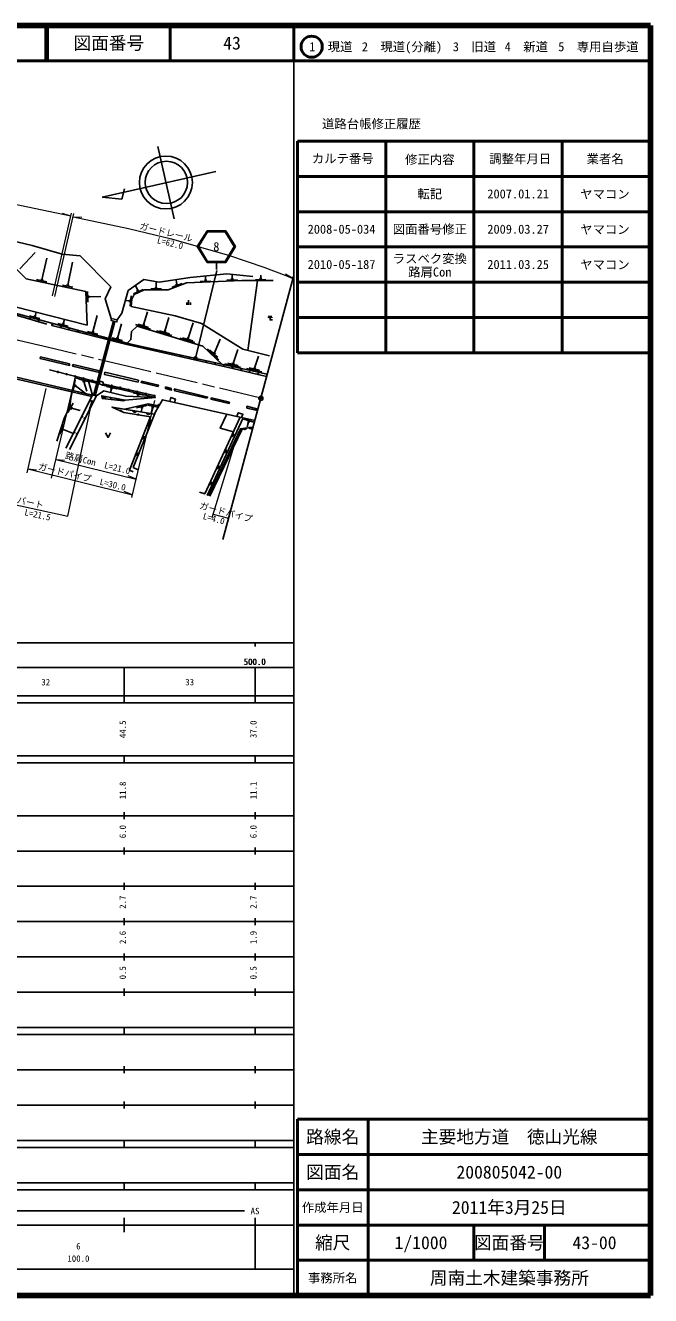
# Model space of a CAD drawing. Units: millimetres at full size, sheet at 1:1000; details may follow other scales. Extents: x 40000 to 680000, y 20000 to 380000.
# Drawn here: x 502996 to 680000, y 20000 to 380000 of the extents above; entities that cross this region are included whole.
import ezdxf
from ezdxf.enums import TextEntityAlignment as Align

# ---------------------------------------------------------------- set-up
doc = ezdxf.new("R2010")
doc.units = ezdxf.units.MM
doc.header["$LTSCALE"] = 1000
doc.header["$PDMODE"] = 32
doc.header["$PDSIZE"] = 500
doc.linetypes.add('CHAIN', pattern=[18.5, 12, -1.5, 3.5, -1.5])
for name, color, linetype, lineweight in [('M-BGD', 7, 'Continuous', 25), ('M-BMK', 2, 'CHAIN', 13), ('M-BMK-OTRS', 5, 'Continuous', 25), ('M-BMK-SRVR', 3, 'Continuous', 25), ('M-STR-HTXT', 7, 'Continuous', 13), ('M-STR-STRC', 7, 'Continuous', 25), ('M-TTL', 2, 'Continuous', 140), ('M-TTL-BAND', 7, 'Continuous', 25), ('M-TTL-FRAM', 2, 'Continuous', 50), ('M-TTL-LINE', 7, 'Continuous', 50)]:
    doc.layers.add(name, color=color, linetype=linetype, lineweight=lineweight)
doc.layers.add('M-OTRS', color=6, linetype='Continuous')
doc.layers.add('M-TTL-TXT', color=7, linetype='Continuous')
doc.styles.add('ＭＳ ゴシック', font='')
doc.styles.get('ＭＳ ゴシック').set_extended_font_data('MS Gothic')

msp = doc.modelspace()

# ---------------------------------------------------------------- hatches: boundary and pattern name
at = {"layer": 'M-BGD'}
for points in [[(521107, 273468, 0.4608), (521407, 273543, 0.4608), (521286, 273828)], [(524995, 274945, 0.82183), (525970, 274766)], [(527382, 273985, 0.4608), (527208, 274241, 0.4608), (526982, 274030)], [(528777, 274251, 0.82183), (529752, 274072)], [(522199, 273255, 0.4608), (521899, 273181, 0.4608), (522019, 272896)], [(530221, 270576, 0.4608), (530136, 270873, 0.4608), (529856, 270743)], [(533418, 270836, 0.82183), (534395, 270674)], [(537302, 270192, 0.82183), (538279, 270030)], [(541052, 272608, 0.82183), (540561, 271748)], [(518874, 268994, 0.4608), (519174, 269069, 0.4608), (519054, 269354)], [(519957, 268786, 0.4608), (519657, 268712, 0.4608), (519777, 268427)], [(535098, 269577, 0.4608), (534938, 269842, 0.4608), (534702, 269643)], [(537754, 267467, 0.4608), (538046, 267569, 0.4608), (537900, 267841)], [(538895, 268111, 0.82183), (538526, 267191)], [(516642, 264520, 0.4608), (516942, 264595, 0.4608), (516821, 264880)], [(517716, 264316, 0.4608), (517415, 264242, 0.4608), (517535, 263957)], [(535933, 262811, 0.4608), (536225, 262912, 0.4608), (536079, 263185)], [(537034, 263470, 0.82183), (536665, 262550)], [(561317, 263498, 0.82183), (561733, 264397)], [(564571, 265792, 0.82183), (565554, 265917)], [(566323, 266014, 0.82183), (567306, 266139)], [(559221, 258958, 0.82183), (559637, 259858)], [(534111, 258155, 0.4608), (534403, 258256, 0.4608), (534257, 258529)], [(535172, 258829, 0.82183), (534804, 257910)], [(557125, 254419, 0.82183), (557540, 255318)], [(555029, 249879, 0.82183), (555444, 250779)]]:
    msp.add_hatch(color=256, dxfattribs=at).paths.add_polyline_path(points)
at = {"layer": 'M-STR-STRC'}
msp.add_hatch(color=256, dxfattribs=at).paths.add_polyline_path([(551472, 285917, 0.41421), (550920, 286040, 0.41421), (550797, 285488, 1)])

# ---------------------------------------------------------------- linework, layer by layer
at = {"layer": 'M-BGD'}
for p, q in [((501397, 311037), (505758, 315617)), ((507678, 307925), (509038, 314023)), ((515014, 306368), (516362, 312927)), ((506148, 307943), (509083, 307320)), ((507335, 307998), (508020, 307853)), ((513485, 306386), (516419, 305764)), ((514672, 306441), (515357, 306296)), ((534805, 304821), (534131, 306262)), ((539987, 305620), (540018, 307335)), ((544544, 305770), (547352, 306825)), ((545515, 306455), (546170, 306701)), ((545843, 306578), (545659, 307934)), ((552518, 307429), (555515, 307556)), ((553654, 307777), (554354, 307807)), ((554004, 307792), (553953, 308998)), ((560059, 307749), (563056, 307876)), ((561195, 308098), (561894, 308127)), ((561545, 308112), (561487, 309466)), ((568696, 307661), (565974, 287894)), ((568111, 307927), (571111, 307927)), ((569261, 308227), (569961, 308227)), ((569611, 308227), (569611, 309212)), ((520542, 304594), (520664, 301596)), ((520889, 303457), (520917, 302758)), ((520903, 303107), (524373, 303186)), ((532676, 300392), (532899, 303384)), ((533564, 303926), (536295, 305170)), ((534487, 304676), (535124, 304966)), ((538489, 305313), (541489, 305327)), ((539637, 305618), (540337, 305622)), ((532488, 301910), (531314, 301998)), ((532462, 301561), (532514, 302259)), ((548665, 300769), (548665, 301466)), ((549198, 300769), (549198, 302097)), ((549732, 300769), (549732, 301466)), ((504185, 297721), (507079, 296927)), ((505374, 297706), (506049, 297521)), ((505711, 297613), (506016, 298727)), ((512202, 295523), (515095, 294730)), ((513390, 295508), (514065, 295323)), ((513728, 295416), (514078, 296682)), ((522105, 293162), (523346, 297798)), ((527917, 296230), (522317, 275117)), ((522753, 275057), (528356, 296119)), ((529070, 291336), (530236, 295390)), ((534142, 295220), (538447, 293911)), ((534946, 295289), (537817, 294416)), ((536134, 295241), (536804, 295038)), ((536469, 295139), (537547, 298798)), ((542472, 293313), (543564, 297185)), ((549027, 291320), (550450, 295690)), ((572150, 297650), (571712, 297161)), ((572428, 297650), (572866, 297161)), ((520578, 293252), (523480, 292491)), ((521767, 293250), (522444, 293073)), ((540145, 293394), (544451, 292085)), ((540950, 293463), (543820, 292590)), ((542138, 293415), (542807, 293212)), ((527543, 291426), (530445, 290665)), ((528731, 291425), (529409, 291247)), ((546700, 291401), (551005, 290091)), ((547505, 291469), (550375, 290596)), ((548692, 291422), (549362, 291218)), ((554501, 288306), (557781, 285225)), ((555253, 288011), (557440, 285958)), ((556552, 287203), (558095, 291053)), ((561815, 284220), (563135, 288174)), ((556297, 287443), (556807, 286963)), ((567898, 282878), (569013, 286276)), ((488328, 282582), (521763, 274784)), ((488520, 283173), (521954, 275167)), ((523966, 278786), (509793, 282374)), ((559488, 284119), (563882, 283150)), ((560285, 284250), (563215, 283604)), ((561473, 284296), (562156, 284145)), ((565571, 282777), (569965, 281808)), ((566368, 282908), (569298, 282262)), ((567556, 282954), (568239, 282803)), ((517112, 279454), (516491, 276519)), ((517168, 278267), (517023, 277582)), ((517095, 277925), (520016, 275631)), ((521061, 278960), (518151, 279689)), ((519873, 278948), (519194, 279118)), ((519533, 279033), (520340, 276296)), ((520893, 279174), (521954, 275167)), ((524950, 278458), (539788, 274977)), ((528877, 276975), (525956, 277658)), ((521286, 273828), (521107, 273468)), ((525970, 274766), (524995, 274945)), ((526982, 274030), (527382, 273985)), ((527689, 276944), (527007, 277104)), ((527348, 277024), (527090, 275924)), ((529752, 274072), (528777, 274251)), ((536421, 275209), (533500, 275893)), ((535233, 275179), (534551, 275339)), ((534892, 275259), (534776, 274761)), ((516477, 272938), (515031, 270309)), ((516185, 271786), (515848, 271172)), ((516017, 271479), (518468, 270836)), ((522019, 272896), (522199, 273255)), ((529856, 270743), (530221, 270576)), ((534395, 270674), (533418, 270836)), ((537406, 272265), (534479, 271605)), ((536350, 271719), (535667, 271565)), ((536008, 271642), (535743, 270451)), ((538279, 270030), (537302, 270192)), ((540535, 271756), (537599, 272372)), ((539006, 271771), (538642, 269970)), ((539348, 271699), (538663, 271842)), ((540561, 271748), (541052, 272608)), ((513647, 267047), (512747, 264185)), ((519054, 269354), (518874, 268994)), ((519777, 268427), (519957, 268786)), ((534702, 269643), (535098, 269577)), ((537900, 267841), (537754, 267467)), ((538526, 267191), (538895, 268111)), ((564605, 268761), (554478, 246760)), ((567713, 267575), (564816, 268355)), ((566186, 267675), (565796, 266227)), ((566524, 267584), (565848, 267766)), ((513588, 265860), (513378, 265192)), ((513483, 265526), (516304, 264476)), ((516821, 264880), (516642, 264520)), ((517535, 263957), (517716, 264316)), ((536079, 263185), (535933, 262811)), ((536665, 262550), (537034, 263470)), ((555237, 246543), (564488, 265781)), ((561733, 264397), (561317, 263498)), ((565554, 265917), (564571, 265792)), ((567306, 266139), (566323, 266014)), ((559637, 259858), (559221, 258958)), ((534257, 258529), (534111, 258155)), ((534804, 257910), (535172, 258829)), ((557540, 255318), (557125, 254419)), ((555444, 250779), (555029, 249879))]:
    msp.add_line(p, q, dxfattribs=at)
for points in [[(429245, 339488), (443170, 323689), (450927, 315380), (456201, 310816), (460765, 308093), (467452, 306529), (471922, 320581), (478581, 318700), (488593, 313297), (494622, 312752), (499940, 311518), (503227, 308147), (520136, 304558), (520522, 295048)], [(492517, 320583), (504898, 317573), (513375, 315209), (518450, 314725), (527139, 305914), (525580, 302534), (527252, 296964), (529017, 296598), (530322, 298474), (532119, 304856), (536535, 307942), (540867, 307187), (549657, 308557), (559998, 309618), (567376, 308864)], [(459289, 306112), (476265, 302614), (492321, 299636), (500127, 297930), (509012, 295318)], [(520522, 295048), (484378, 304215), (474747, 306254), (474618, 309530), (473895, 305016), (481018, 303030), (491728, 300709), (518366, 293406), (532416, 289723), (571468, 281107)], [(572132, 286362), (564508, 288259), (552807, 295516), (545435, 297682), (532937, 300314), (533095, 302438), (533793, 303738), (536648, 305038), (543437, 305070), (548562, 306995), (564250, 307661), (573143, 307661)], [(527348, 296944), (527231, 296402), (528890, 295985), (529017, 296598)], [(572289, 297695), (572289, 296520), (572967, 296520)], [(510476, 294971), (531330, 289671), (561768, 282760), (571299, 280475)], [(531766, 289894), (532849, 290937), (532997, 293222), (534637, 294736), (553198, 289090), (558701, 283924)], [(523882, 278425), (517085, 280128), (515857, 274334), (515591, 271674), (514042, 268858), (511924, 262124)], [(524908, 278074), (539814, 274586), (531277, 273792)], [(514465, 260157), (521954, 275167), (523080, 275012), (515474, 259847)], [(539814, 274586), (531388, 274878), (525149, 276396), (523080, 275012)], [(534946, 254033), (533530, 254735), (539863, 270523), (541796, 273912), (567958, 268004)], [(543868, 273444), (544184, 274550), (545441, 274104), (545222, 273138)], [(539579, 269815), (527517, 271814), (530878, 270274), (538368, 269037), (532454, 253918), (533538, 253496)], [(540807, 272178), (537717, 272703), (531122, 271217)], [(562815, 269166), (563232, 270239), (564569, 269793), (564191, 268855)], [(568826, 271244), (565710, 272057), (565695, 271525), (568725, 270865)], [(563829, 268937), (553793, 247202), (552292, 247745)], [(560048, 269790), (558149, 265840), (561931, 264827)], [(525690, 264504), (526406, 263209), (527122, 264504)], [(554917, 246699), (563884, 265704), (567464, 266160)]]:
    msp.add_lwpolyline(points, dxfattribs=at)
for points in [[(507238, 286051), (507150, 285610), (515482, 283644), (515482, 284041)], [(523996, 282074), (523974, 281610), (516348, 283444), (516503, 283863)], [(525459, 281697), (525415, 281056), (534900, 278890), (534967, 279442)], [(524049, 279146), (523882, 278425), (524908, 278074), (524992, 278841)], [(535878, 279159), (535776, 278749), (540526, 277623), (540679, 278033)], [(542680, 277519), (542629, 277110), (544357, 276636), (544306, 277084)], [(531277, 273792), (530790, 273601), (524771, 274279), (524608, 275016)], [(545089, 277019), (545255, 276469), (554375, 274305), (554631, 274650)], [(555640, 274458), (555511, 274095), (560719, 272852), (560732, 273215)]]:
    msp.add_lwpolyline(points, close=True, dxfattribs=at)
for centre in [(504257, 296872), (506656, 296167), (510541, 295110), (512964, 294494), (515387, 293878), (517810, 293262), (520233, 292646), (522656, 292031), (525079, 291415), (527502, 290799), (529925, 290183), (532354, 289593), (534792, 289039), (537230, 288485), (539668, 287932), (542106, 287378), (544544, 286825), (546981, 286271), (549419, 285718), (551857, 285164), (554295, 284611), (512217, 281760), (514640, 281147), (556733, 284057), (559171, 283503), (561609, 282950), (564041, 282369), (566472, 281786), (568903, 281204), (517064, 280533), (519487, 279919), (521911, 279306), (527384, 277887), (529818, 277316), (532252, 276745), (534686, 276174), (537120, 275603), (539554, 275032)]:
    msp.add_circle(centre, 150, dxfattribs=at)
for centre, radius, start, end in [((521225, 273634), 203, 234.52062, 72.44401), ((525500, 274952), 505, 180.77097, 338.42916), ((527185, 274039), 203, 344.60897, 182.53235), ((529282, 274258), 505, 180.77097, 338.42916), ((522080, 273090), 203, 54.40276, 252.32614), ((530052, 270688), 203, 326.42599, 164.34938), ((533923, 270852), 505, 181.75884, 339.41703), ((537807, 270208), 505, 181.75884, 339.41703), ((540892, 272129), 505, 71.46144, 229.11963), ((518992, 269160), 203, 234.52062, 72.44401), ((519839, 268621), 203, 54.40276, 252.32614), ((534905, 269641), 203, 341.65839, 179.58178), ((537857, 267643), 203, 239.67355, 77.59694), ((538801, 267614), 505, 79.31576, 236.97395), ((516760, 264686), 203, 234.52062, 72.44401), ((517597, 264151), 203, 54.40276, 252.32614), ((536035, 262986), 203, 239.67355, 77.59694), ((536940, 262974), 505, 79.31576, 236.97395), ((561436, 263988), 505, 256.38623, 54.04442), ((565050, 265951), 505, 198.41681, 356.075), ((566802, 266174), 505, 198.41681, 356.075), ((559340, 259449), 505, 256.38623, 54.04442), ((534214, 258330), 203, 239.67355, 77.59694), ((535079, 258333), 505, 79.31576, 236.97395), ((557244, 254909), 505, 256.38623, 54.04442), ((555148, 250370), 505, 256.38623, 54.04442)]:
    msp.add_arc(centre, radius, start, end, dxfattribs=at)
at = {"layer": 'M-BMK'}
msp.add_lwpolyline([(569656, 274342), (535390, 282574), (511137, 288317), (472281, 297503), (437029, 304392), (429799, 305090), (411401, 305509), (402450, 305190), (389042, 303710), (380470, 302371), (365292, 299007), (352860, 295324), (345818, 292713), (329334, 285180), (309110, 273260), (301299, 267578), (294325, 261763), (285875, 254066)], dxfattribs=at)
at = {"layer": 'M-BMK-OTRS'}
msp.add_line((558928, 234295), (578893, 308821), dxfattribs=at)
at = {"layer": 'M-BMK-SRVR'}
for p, q in [((545075, 325187), (540465, 345675)), ((556916, 338614), (524692, 331363)), ((524692, 331363), (530329, 330780)), ((530329, 330780), (531054, 333692))]:
    msp.add_line(p, q, dxfattribs=at)
for centre, radius in [((542760, 335472), 7500), ((542916, 335498), 6000), ((569656, 274342), 600)]:
    msp.add_circle(centre, radius, dxfattribs=at)
at = {"layer": 'M-OTRS'}
msp.add_point((569656, 274342), dxfattribs=at)
at = {"layer": 'M-STR-HTXT'}
for p, q in [((510639, 303308), (516042, 326811)), ((511336, 303147), (516739, 326651)), ((515832, 325894), (513523, 326728)), ((516540, 325786), (518989, 325618)), ((578753, 308299), (576620, 309514)), ((510355, 251718), (516860, 279185)), ((508766, 277054), (503421, 253175)), ((521874, 273677), (521043, 271367)), ((533085, 246177), (539590, 273644)), ((555897, 240572), (562899, 263278)), ((511605, 256993), (534317, 251381)), ((511605, 256993), (514047, 256742)), ((503672, 254296), (533276, 246981)), ((503672, 254296), (506114, 254045)), ((534317, 251381), (532039, 252296)), ((533276, 246981), (530997, 247896)), ((556174, 241470), (560537, 240301))]:
    msp.add_line(p, q, dxfattribs=at)
for points in [[(515831, 325894), (491441, 331009), (477757, 333721), (465634, 336375)], [(516540, 325786), (532227, 322474), (544330, 319466), (560785, 314740), (570477, 311515), (576774, 309085), (578753, 308299)], [(482912, 247875), (515048, 240946), (521874, 273677)]]:
    msp.add_lwpolyline(points, dxfattribs=at)
at = {"layer": 'M-STR-STRC'}
for p, q in [((554421, 321802), (551657, 317302)), ((554589, 321502), (552009, 317302)), ((554421, 321802), (559693, 321802)), ((554589, 321502), (559525, 321502)), ((562105, 317302), (559525, 321502)), ((562457, 317302), (559693, 321802)), ((551657, 317302), (554421, 312802)), ((552009, 317302), (554589, 313102)), ((559525, 313102), (562105, 317302)), ((559693, 312802), (562457, 317302)), ((551134, 285703), (557227, 310500)), ((554421, 312802), (559693, 312802)), ((554589, 313102), (559525, 313102)), ((557057, 312802), (557057, 310802))]:
    msp.add_line(p, q, dxfattribs=at)
msp.add_circle((551134, 285703), 400, dxfattribs=at)
at = {"layer": 'M-TTL'}
for p, q in [((680000, 380000), (40000, 380000)), ((680000, 20000), (680000, 380000)), ((40000, 20000), (680000, 20000))]:
    msp.add_line(p, q, dxfattribs=at)
at = {"layer": 'M-TTL-BAND'}
for p, q in [((579000, 20000), (579000, 370000)), ((40000, 205000), (579000, 205000)), ((568000, 205000), (568000, 204000)), ((68000, 198000), (579000, 198000)), ((531000, 188000), (531000, 198000)), ((568000, 188000), (568000, 198000)), ((40000, 190000), (579000, 190000)), ((40000, 188000), (579000, 188000)), ((40000, 173000), (579000, 173000)), ((531000, 171000), (531000, 173000)), ((568000, 171000), (568000, 173000)), ((40000, 171000), (579000, 171000)), ((40000, 156000), (579000, 156000)), ((531000, 155000), (531000, 157000)), ((568000, 155000), (568000, 157000)), ((46000, 146000), (579000, 146000)), ((531000, 145000), (531000, 147000)), ((568000, 145000), (568000, 147000)), ((531000, 135000), (531000, 137000)), ((568000, 135000), (568000, 137000)), ((52000, 136000), (579000, 136000)), ((46000, 126000), (579000, 126000)), ((531000, 125000), (531000, 127000)), ((568000, 125000), (568000, 127000)), ((52000, 116000), (579000, 116000)), ((531000, 115000), (531000, 117000)), ((568000, 115000), (568000, 117000)), ((46000, 106000), (579000, 106000)), ((531000, 105000), (531000, 107000)), ((568000, 105000), (568000, 107000)), ((40000, 96000), (579000, 96000)), ((40000, 94000), (579000, 94000)), ((531000, 94000), (531000, 96000)), ((568000, 94000), (568000, 96000)), ((49000, 84000), (579000, 84000)), ((531000, 83000), (531000, 85000)), ((568000, 83000), (568000, 85000)), ((40000, 74000), (579000, 74000)), ((531000, 73000), (531000, 75000)), ((568000, 73000), (568000, 75000)), ((40000, 64000), (579000, 64000)), ((40000, 62000), (579000, 62000)), ((531000, 62000), (531000, 64000)), ((568000, 62000), (568000, 64000)), ((40000, 52000), (579000, 52000)), ((531000, 50000), (531000, 52000)), ((568000, 50000), (568000, 52000)), ((40000, 50000), (579000, 50000)), ((71000, 44000), (565000, 44000)), ((40000, 40000), (579000, 40000)), ((531000, 38000), (531000, 42000)), ((568000, 27500), (568000, 42000)), ((68000, 27500), (579000, 27500))]:
    msp.add_line(p, q, dxfattribs=at)
at = {"layer": 'M-TTL-FRAM'}
for p, q in [((580000, 347197), (580000, 287197)), ((580000, 347197), (680000, 347197)), ((580000, 287197), (680000, 287197)), ((680000, 70000), (580000, 70000)), ((580000, 70000), (580000, 20000))]:
    msp.add_line(p, q, dxfattribs=at)
at = {"layer": 'M-TTL-LINE'}
for p, q in [((508747, 380000), (508747, 370000)), ((509247, 380000), (509247, 370000)), ((543997, 380000), (543997, 370000)), ((579000, 380000), (579000, 370000)), ((40000, 370000), (680000, 370000)), ((605000, 347197), (605000, 287197)), ((630000, 347197), (630000, 287197)), ((655000, 347197), (655000, 287197)), ((580000, 337197), (680000, 337197)), ((580000, 327197), (680000, 327197)), ((580000, 317197), (680000, 317197)), ((580000, 307197), (680000, 307197)), ((580000, 297197), (680000, 297197)), ((600000, 70000), (600000, 20000)), ((680000, 60000), (580000, 60000)), ((680000, 50000), (580000, 50000)), ((680000, 40000), (580000, 40000)), ((630000, 40000), (630000, 30000)), ((650000, 40000), (650000, 30000)), ((680000, 30000), (580000, 30000))]:
    msp.add_line(p, q, dxfattribs=at)
msp.add_circle((584031, 373958), 3000, dxfattribs=at)

# ---------------------------------------------------------------- texts
at = {"layer": 'M-STR-HTXT', "style": 'ＭＳ ゴシック'}
for s, rotation, p in [('ガードレール', 346.04, (534993, 321787)), ('L=62.0', 346.04, (539993, 317787)), ('ガードパイプ\u3000L=30.0', 346.121, (506313, 253644)), ('路肩Con\u3000L=21.0', 346.121, (513944, 256755)), ('ボックスカルバート', 347.833, (485291, 247362)), ('W=1.0\u3000H=1.0\u3000L=21.5', 347.833, (485291, 244362)), ('ガードパイプ', 345.003, (551962, 242598)), ('L=4.0', 345.003, (552962, 239598))]:
    msp.add_text(s, height=1833, rotation=rotation, dxfattribs=at).set_placement(p, align=Align.BOTTOM_LEFT)
at = {"layer": 'M-STR-STRC', "style": 'ＭＳ ゴシック'}
msp.add_text('8', height=2566, dxfattribs=at).set_placement((557057, 317302), align=Align.MIDDLE_CENTER)
at = {"layer": 'M-TTL-BAND', "style": 'ＭＳ ゴシック'}
for s, p in [('500.0', (567844, 198195)), ('500.0', (568000, 198195)), ('32', (508750, 192405)), ('33', (549500, 192405)), ('AS', (568000, 42500)), ('6', (518000, 32523)), ('100.0', (518000, 29033))]:
    msp.add_text(s, height=1833, dxfattribs=at).set_placement(p, align=Align.BOTTOM_CENTER)
for s, p in [('44.5', (532000, 180500)), ('37.0', (569000, 180500)), ('11.8', (532000, 163174)), ('11.1', (569000, 163174)), ('6.0', (532000, 151500)), ('6.0', (569000, 151500)), ('2.7', (532000, 131500)), ('2.7', (569000, 131500)), ('2.6', (532000, 121500)), ('1.9', (569000, 121500)), ('0.5', (532000, 111500)), ('0.5', (569000, 111500))]:
    msp.add_text(s, height=1833, rotation=90, dxfattribs=at).set_placement(p, align=Align.BOTTOM_CENTER)
at = {"layer": 'M-TTL-TXT', "style": 'ＭＳ ゴシック'}
for s, height, p in [('図面番号', 3666, (526622, 375000)), ('43', 3666, (561497, 375000)), ('1\u3000現道', 2566, (589448, 373958)), ('2\u3000現道(分離)', 2566, (609619, 373958)), ('3\u3000旧道', 2566, (630121, 373958)), ('4\u3000新道', 2566, (644824, 373958)), ('5\u3000専用自歩道', 2566, (665228, 373958)), ('道路台帳修正履歴', 2566, (600968, 352113)), ('カルテ番号', 2566, (592839, 342277)), ('修正内容', 2566, (617509, 342023)), ('調整年月日', 2566, (643089, 342197)), ('業者名', 2566, (667134, 342197)), ('転記', 2566, (617500, 332245)), ('2007.01.21', 2566, (642500, 332245)), ('ヤマコン', 2566, (667077, 332189)), ('2008-05-034', 2566, (592500, 322245)), ('図面番号修正', 2566, (617500, 322245)), ('2009.03.27', 2566, (642500, 322245)), ('ヤマコン', 2566, (667077, 322189)), ('2010-05-187', 2566, (592500, 312245)), ('ラスベク変換', 2566, (617500, 313893)), ('2011.03.25', 2566, (642500, 312245)), ('ヤマコン', 2566, (667077, 312189)), ('路肩Con', 2566, (617500, 310102)), ('路線名', 3666, (590000, 65000)), ('路線名', 3666, (590000, 65000)), ('主要地方道\u3000徳山光線', 3666, (640000, 65000)), ('図面名', 3666, (590000, 55000)), ('図面名', 3666, (590000, 55000)), ('200805042-00', 3666, (640000, 55000)), ('2011年3月25日', 3666, (640000, 45000)), ('作成年月日', 2566, (590000, 45000)), ('作成年月日', 2566, (590000, 45000)), ('縮尺', 3666, (590000, 35000)), ('縮尺', 3666, (590000, 35000)), ('1/1000', 3666, (615000, 35000)), ('図面番号', 3666, (640000, 35000)), ('図面番号', 3666, (640000, 35000)), ('43-00', 3666, (664125, 35000)), ('事務所名', 2566, (590000, 25000)), ('事務所名', 2566, (590000, 25000)), ('周南土木建築事務所', 3666, (640000, 25000))]:
    msp.add_text(s, height=height, dxfattribs=at).set_placement(p, align=Align.MIDDLE_CENTER)

doc.saveas('drawing.dxf')
